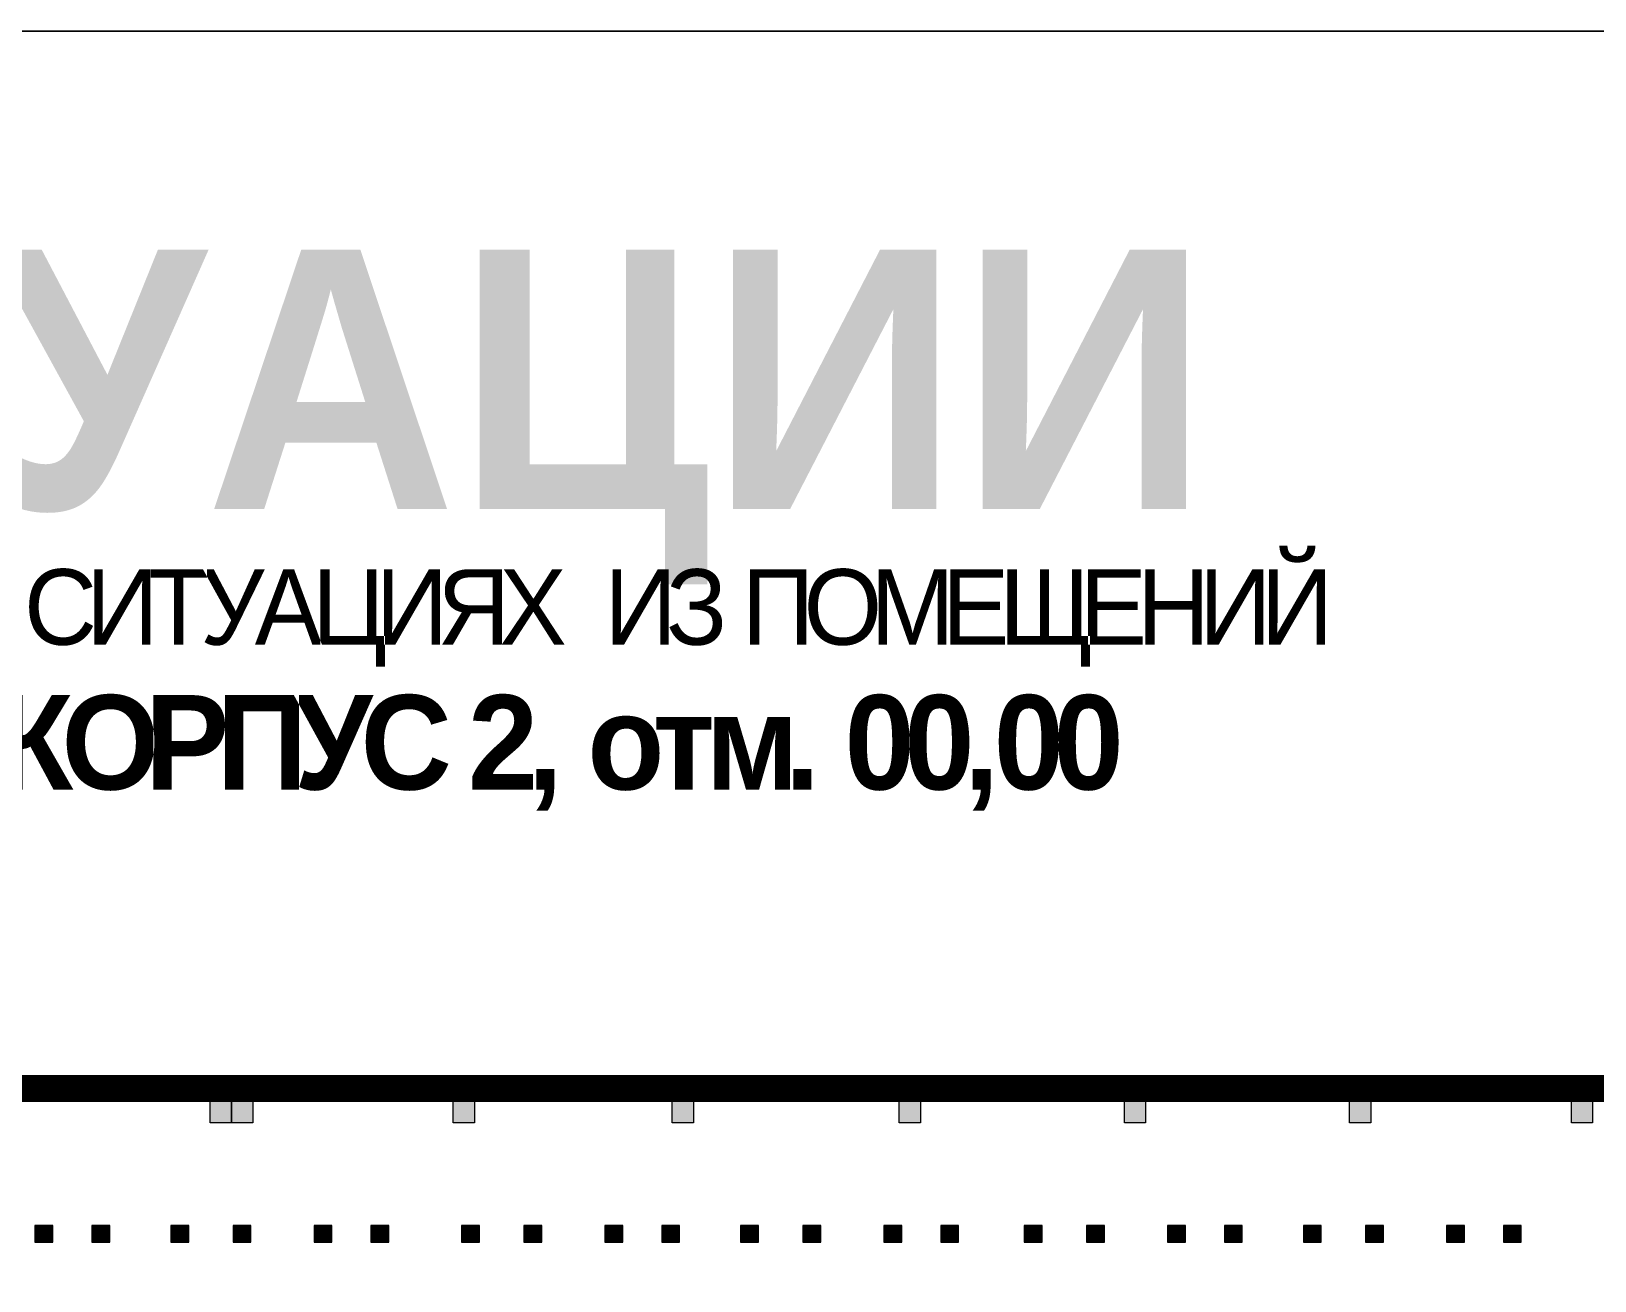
# Model space of a CAD drawing. Header units: millimetres. Extents: x 13810 to 67229, y 12374 to 21950.
# Drawn here: x 38498.3 to 38630.7, y 14048.2 to 14154.1 of the extents above; entities that cross this region are included whole.
import ezdxf

# ---------------------------------------------------------------- set-up
doc = ezdxf.new("R2010")
doc.units = ezdxf.units.MM
doc.styles.add('обычный', font='arial.ttf')

msp = doc.modelspace()

# ---------------------------------------------------------------- hatches: boundary and pattern name
at = {"lineweight": 0}
h = msp.add_hatch(color=256, dxfattribs=at)
h.dxf.hatch_style = 1
h.paths.add_polyline_path([(38513.41, 14061.57), (38515.22, 14061.57), (38515.22, 14064.46), (38513.41, 14064.46)])
h = msp.add_hatch(color=256, dxfattribs=at)
h.dxf.hatch_style = 1
h.paths.add_polyline_path([(38515.22, 14061.57), (38517.02, 14061.57), (38517.02, 14064.46), (38515.22, 14064.46)])
h = msp.add_hatch(color=256, dxfattribs=at)
h.dxf.hatch_style = 1
h.paths.add_polyline_path([(38534.01, 14061.57), (38535.81, 14061.57), (38535.81, 14064.46), (38534.01, 14064.46)])
h = msp.add_hatch(color=256, dxfattribs=at)
h.dxf.hatch_style = 1
h.paths.add_polyline_path([(38552.55, 14061.57), (38554.35, 14061.57), (38554.35, 14064.46), (38552.55, 14064.46)])
h = msp.add_hatch(color=256, dxfattribs=at)
h.dxf.hatch_style = 1
h.paths.add_polyline_path([(38571.78, 14061.57), (38573.58, 14061.57), (38573.58, 14064.46), (38571.78, 14064.46)])
h = msp.add_hatch(color=256, dxfattribs=at)
h.dxf.hatch_style = 1
h.paths.add_polyline_path([(38590.85, 14061.57), (38592.65, 14061.57), (38592.65, 14064.46), (38590.85, 14064.46)])
h = msp.add_hatch(color=256, dxfattribs=at)
h.dxf.hatch_style = 1
h.paths.add_polyline_path([(38609.92, 14061.57), (38611.72, 14061.57), (38611.72, 14064.46), (38609.92, 14064.46)])
h = msp.add_hatch(color=256, dxfattribs=at)
h.dxf.hatch_style = 1
h.paths.add_polyline_path([(38628.71, 14061.57), (38630.51, 14061.57), (38630.51, 14064.46), (38628.71, 14064.46)])
h = msp.add_hatch(color=256, dxfattribs=at)
h.dxf.hatch_style = 1
h.paths.add_polyline_path([(38498.58, 14052.86), (38498.58, 14051.44), (38500.1, 14051.44), (38500.1, 14052.86)])
h = msp.add_hatch(color=256, dxfattribs=at)
h.dxf.hatch_style = 1
h.paths.add_polyline_path([(38503.39, 14052.86), (38503.39, 14051.44), (38504.91, 14051.44), (38504.91, 14052.86)])
h = msp.add_hatch(color=256, dxfattribs=at)
h.dxf.hatch_style = 1
h.paths.add_polyline_path([(38510.08, 14052.86), (38510.08, 14051.44), (38511.6, 14051.44), (38511.6, 14052.86)])
h = msp.add_hatch(color=256, dxfattribs=at)
h.dxf.hatch_style = 1
h.paths.add_polyline_path([(38515.36, 14052.86), (38515.36, 14051.44), (38516.87, 14051.44), (38516.87, 14052.86)])
h = msp.add_hatch(color=256, dxfattribs=at)
h.dxf.hatch_style = 1
h.paths.add_polyline_path([(38522.22, 14052.86), (38522.22, 14051.44), (38523.73, 14051.44), (38523.73, 14052.86)])
h = msp.add_hatch(color=256, dxfattribs=at)
h.dxf.hatch_style = 1
h.paths.add_polyline_path([(38527.03, 14052.86), (38527.03, 14051.44), (38528.55, 14051.44), (38528.55, 14052.86)])
h = msp.add_hatch(color=256, dxfattribs=at)
h.dxf.hatch_style = 1
h.paths.add_polyline_path([(38534.71, 14052.86), (38534.71, 14051.44), (38536.23, 14051.44), (38536.23, 14052.86)])
h = msp.add_hatch(color=256, dxfattribs=at)
h.dxf.hatch_style = 1
h.paths.add_polyline_path([(38539.98, 14052.86), (38539.98, 14051.44), (38541.5, 14051.44), (38541.5, 14052.86)])
h = msp.add_hatch(color=256, dxfattribs=at)
h.dxf.hatch_style = 1
h.paths.add_polyline_path([(38546.84, 14052.86), (38546.84, 14051.44), (38548.36, 14051.44), (38548.36, 14052.86)])
h = msp.add_hatch(color=256, dxfattribs=at)
h.dxf.hatch_style = 1
h.paths.add_polyline_path([(38551.66, 14052.86), (38551.66, 14051.44), (38553.17, 14051.44), (38553.17, 14052.86)])
h = msp.add_hatch(color=256, dxfattribs=at)
h.dxf.hatch_style = 1
h.paths.add_polyline_path([(38558.34, 14052.86), (38558.34, 14051.44), (38559.86, 14051.44), (38559.86, 14052.86)])
h = msp.add_hatch(color=256, dxfattribs=at)
h.dxf.hatch_style = 1
h.paths.add_polyline_path([(38563.62, 14052.86), (38563.62, 14051.44), (38565.13, 14051.44), (38565.13, 14052.86)])
h = msp.add_hatch(color=256, dxfattribs=at)
h.dxf.hatch_style = 1
h.paths.add_polyline_path([(38570.48, 14052.86), (38570.48, 14051.44), (38572, 14051.44), (38572, 14052.86)])
h = msp.add_hatch(color=256, dxfattribs=at)
h.dxf.hatch_style = 1
h.paths.add_polyline_path([(38575.29, 14052.86), (38575.29, 14051.44), (38576.81, 14051.44), (38576.81, 14052.86)])
h = msp.add_hatch(color=256, dxfattribs=at)
h.dxf.hatch_style = 1
h.paths.add_polyline_path([(38582.37, 14052.86), (38582.37, 14051.44), (38583.89, 14051.44), (38583.89, 14052.86)])
h = msp.add_hatch(color=256, dxfattribs=at)
h.dxf.hatch_style = 1
h.paths.add_polyline_path([(38587.64, 14052.86), (38587.64, 14051.44), (38589.16, 14051.44), (38589.16, 14052.86)])
h = msp.add_hatch(color=256, dxfattribs=at)
h.dxf.hatch_style = 1
h.paths.add_polyline_path([(38594.5, 14052.86), (38594.5, 14051.44), (38596.02, 14051.44), (38596.02, 14052.86)])
h = msp.add_hatch(color=256, dxfattribs=at)
h.dxf.hatch_style = 1
h.paths.add_polyline_path([(38599.32, 14052.86), (38599.32, 14051.44), (38600.83, 14051.44), (38600.83, 14052.86)])
h = msp.add_hatch(color=256, dxfattribs=at)
h.dxf.hatch_style = 1
h.paths.add_polyline_path([(38606.01, 14052.86), (38606.01, 14051.44), (38607.52, 14051.44), (38607.52, 14052.86)])
h = msp.add_hatch(color=256, dxfattribs=at)
h.dxf.hatch_style = 1
h.paths.add_polyline_path([(38611.28, 14052.86), (38611.28, 14051.44), (38612.8, 14051.44), (38612.8, 14052.86)])
h = msp.add_hatch(color=256, dxfattribs=at)
h.dxf.hatch_style = 1
h.paths.add_polyline_path([(38618.14, 14052.86), (38618.14, 14051.44), (38619.66, 14051.44), (38619.66, 14052.86)])
h = msp.add_hatch(color=256, dxfattribs=at)
h.dxf.hatch_style = 1
h.paths.add_polyline_path([(38622.95, 14052.86), (38622.95, 14051.44), (38624.47, 14051.44), (38624.47, 14052.86)])

# ---------------------------------------------------------------- linework, layer by layer
at = {"color": 126, "lineweight": 0, "true_color": 0x008754}
for points in [[(38162.27, 14549.05), (38762.27, 14549.05), (38762.27, 14154.05), (38162.27, 14154.05)], [(38162.27, 14154.05), (38762.27, 14154.05), (38762.27, 13759.05), (38162.27, 13759.05)], [(38162.27, 14154.05), (38762.27, 14154.05), (38762.27, 13759.05), (38162.27, 13759.05)], [(38162.27, 14154.05), (38762.27, 14154.05), (38762.27, 13759.05), (38162.27, 13759.05)], [(38162.27, 14154.05), (38762.27, 14154.05), (38762.27, 13759.05), (38162.27, 13759.05)]]:
    msp.add_lwpolyline(points, close=True, dxfattribs=at)
at = {"lineweight": 0, "const_width": 2.29}
msp.add_lwpolyline([(38637.74, 14064.46), (38195.49, 14064.46)], dxfattribs=at)
at = {"lineweight": 0}
for points in [[(38513.41, 14064.46), (38515.22, 14064.46), (38515.22, 14061.57), (38513.41, 14061.57), (38513.41, 14064.46)], [(38515.22, 14064.46), (38517.02, 14064.46), (38517.02, 14061.57), (38515.22, 14061.57), (38515.22, 14064.46)], [(38534.01, 14064.46), (38535.81, 14064.46), (38535.81, 14061.57), (38534.01, 14061.57), (38534.01, 14064.46)], [(38552.55, 14064.46), (38554.35, 14064.46), (38554.35, 14061.57), (38552.55, 14061.57), (38552.55, 14064.46)], [(38571.78, 14064.46), (38573.58, 14064.46), (38573.58, 14061.57), (38571.78, 14061.57), (38571.78, 14064.46)], [(38590.85, 14064.46), (38592.65, 14064.46), (38592.65, 14061.57), (38590.85, 14061.57), (38590.85, 14064.46)], [(38609.92, 14064.46), (38611.72, 14064.46), (38611.72, 14061.57), (38609.92, 14061.57), (38609.92, 14064.46)], [(38628.71, 14064.46), (38630.51, 14064.46), (38630.51, 14061.57), (38628.71, 14061.57), (38628.71, 14064.46)], [(38500.1, 14052.86), (38498.58, 14052.86), (38498.58, 14051.44), (38500.1, 14051.44), (38500.1, 14052.86)], [(38504.91, 14052.86), (38503.39, 14052.86), (38503.39, 14051.44), (38504.91, 14051.44), (38504.91, 14052.86)], [(38511.6, 14052.86), (38510.08, 14052.86), (38510.08, 14051.44), (38511.6, 14051.44), (38511.6, 14052.86)], [(38516.87, 14052.86), (38515.36, 14052.86), (38515.36, 14051.44), (38516.87, 14051.44), (38516.87, 14052.86)], [(38523.73, 14052.86), (38522.22, 14052.86), (38522.22, 14051.44), (38523.73, 14051.44), (38523.73, 14052.86)], [(38528.55, 14052.86), (38527.03, 14052.86), (38527.03, 14051.44), (38528.55, 14051.44), (38528.55, 14052.86)], [(38536.23, 14052.86), (38534.71, 14052.86), (38534.71, 14051.44), (38536.23, 14051.44), (38536.23, 14052.86)], [(38541.5, 14052.86), (38539.98, 14052.86), (38539.98, 14051.44), (38541.5, 14051.44), (38541.5, 14052.86)], [(38548.36, 14052.86), (38546.84, 14052.86), (38546.84, 14051.44), (38548.36, 14051.44), (38548.36, 14052.86)], [(38553.17, 14052.86), (38551.66, 14052.86), (38551.66, 14051.44), (38553.17, 14051.44), (38553.17, 14052.86)], [(38559.86, 14052.86), (38558.34, 14052.86), (38558.34, 14051.44), (38559.86, 14051.44), (38559.86, 14052.86)], [(38565.13, 14052.86), (38563.62, 14052.86), (38563.62, 14051.44), (38565.13, 14051.44), (38565.13, 14052.86)], [(38572, 14052.86), (38570.48, 14052.86), (38570.48, 14051.44), (38572, 14051.44), (38572, 14052.86)], [(38576.81, 14052.86), (38575.29, 14052.86), (38575.29, 14051.44), (38576.81, 14051.44), (38576.81, 14052.86)], [(38583.89, 14052.86), (38582.37, 14052.86), (38582.37, 14051.44), (38583.89, 14051.44), (38583.89, 14052.86)], [(38589.16, 14052.86), (38587.64, 14052.86), (38587.64, 14051.44), (38589.16, 14051.44), (38589.16, 14052.86)], [(38596.02, 14052.86), (38594.5, 14052.86), (38594.5, 14051.44), (38596.02, 14051.44), (38596.02, 14052.86)], [(38600.83, 14052.86), (38599.32, 14052.86), (38599.32, 14051.44), (38600.83, 14051.44), (38600.83, 14052.86)], [(38607.52, 14052.86), (38606.01, 14052.86), (38606.01, 14051.44), (38607.52, 14051.44), (38607.52, 14052.86)], [(38612.8, 14052.86), (38611.28, 14052.86), (38611.28, 14051.44), (38612.8, 14051.44), (38612.8, 14052.86)], [(38619.66, 14052.86), (38618.14, 14052.86), (38618.14, 14051.44), (38619.66, 14051.44), (38619.66, 14052.86)], [(38624.47, 14052.86), (38622.95, 14052.86), (38622.95, 14051.44), (38624.47, 14051.44), (38624.47, 14052.86)]]:
    msp.add_lwpolyline(points, dxfattribs=at)

# ---------------------------------------------------------------- texts
at = {"lineweight": 0, "insert": (38320.89, 14135.56), "char_height": 22, "width": 493.8901, "attachment_point": 1, "style": 'обычный'}
msp.add_mtext('{\\fProxima Nova Rg|b1|i0|c204|p2;ПЛАН ЭВАКУАЦИИ}', dxfattribs=at)
at = {"color": 0, "lineweight": 0, "insert": (38470.16, 14108.65), "char_height": 8, "width": 449.2158, "attachment_point": 5, "style": 'обычный'}
msp.add_mtext('{\\fArial Black|b1|i0|c204|p34;\\H2x;\\T0.85;  \\fArial Narrow|b0|i0|c204|p34;\\H0.8x;\\W0.9;\\P\\fProxima Nova Rg|b0|i0|c204|p2;\\H0.5x;\\W1;\\C256;ПРИ ПОЖАРЕ  ИЛИ ДРУГИХ ЧРЕЗВЫЧАЙНЫХ СИТУАЦИЯХ  ИЗ ПОМЕЩЕНИЙ \\fProxima Nova Rg|b1|i0|c204|p2;\\H1.25x;\\PЦЭН : ПРОИЗВОДСТВО 1, ЭО-1, КОРПУС 2, отм. 00,00}', dxfattribs=at)

doc.saveas('drawing.dxf')
